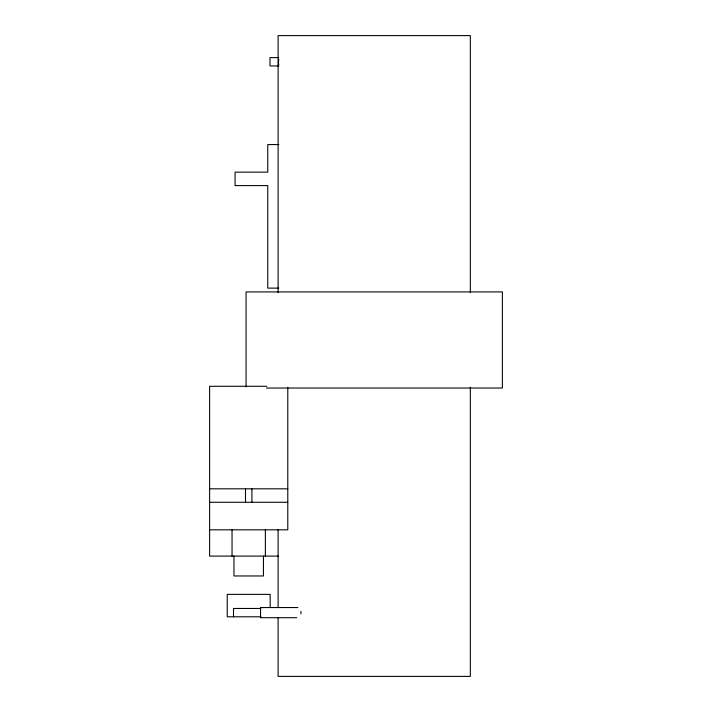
<?xml version="1.0" encoding="UTF-8"?>
<svg xmlns="http://www.w3.org/2000/svg" width="712" height="712" viewBox="0 0 712 712"><rect width="100%" height="100%" fill="white"/><g stroke="black" fill="none" stroke-linecap="round" stroke-linejoin="round"><path stroke-width="1.07" d="M300.953 611.314L300.953 613.94M260.717 616.218L260.556 617.704L296.779 617.704M297.883 607.55L260.556 607.55L260.556 617.704M278.784 57.619L269.999 57.619L269.999 65.949L278.784 65.949M278.864 144.581L267.757 144.581L267.757 172.135L235.076 172.135L235.076 185.592L267.757 185.592L267.757 288.12L278.793 288.12M266.867 386.287L209.613 386.287L209.613 556.099L278.41 556.099M266.457 388.04L502.387 388.04L502.387 291.92L246.067 291.92L246.067 386.936M209.613 488.815L287.79 488.815M209.613 502.272L287.79 502.272M209.613 529.826L287.79 529.826L287.79 387.39M260.556 608.466L233.518 608.466L233.518 616.797M260.681 616.797L227.235 616.797L227.235 594.369L270.168 594.369L270.168 607.185M260.556 607.55L260.717 609.045M470.347 292.587L470.347 35.6L278.107 35.6L278.107 292.587M470.347 387.15L470.347 676.4L278.107 676.4L278.107 617.438M278.107 529.55L278.107 607.425M265.362 529.826L265.362 556.099M263.44 556.099L263.44 575.963L233.963 575.963L233.963 556.099M251.906 488.815L251.906 502.272M245.498 488.815L245.498 502.272M232.041 529.826L232.041 556.099M278.819 64.489A6.079 6.07 -90 0 1 278.855 59.844"/></g></svg>
